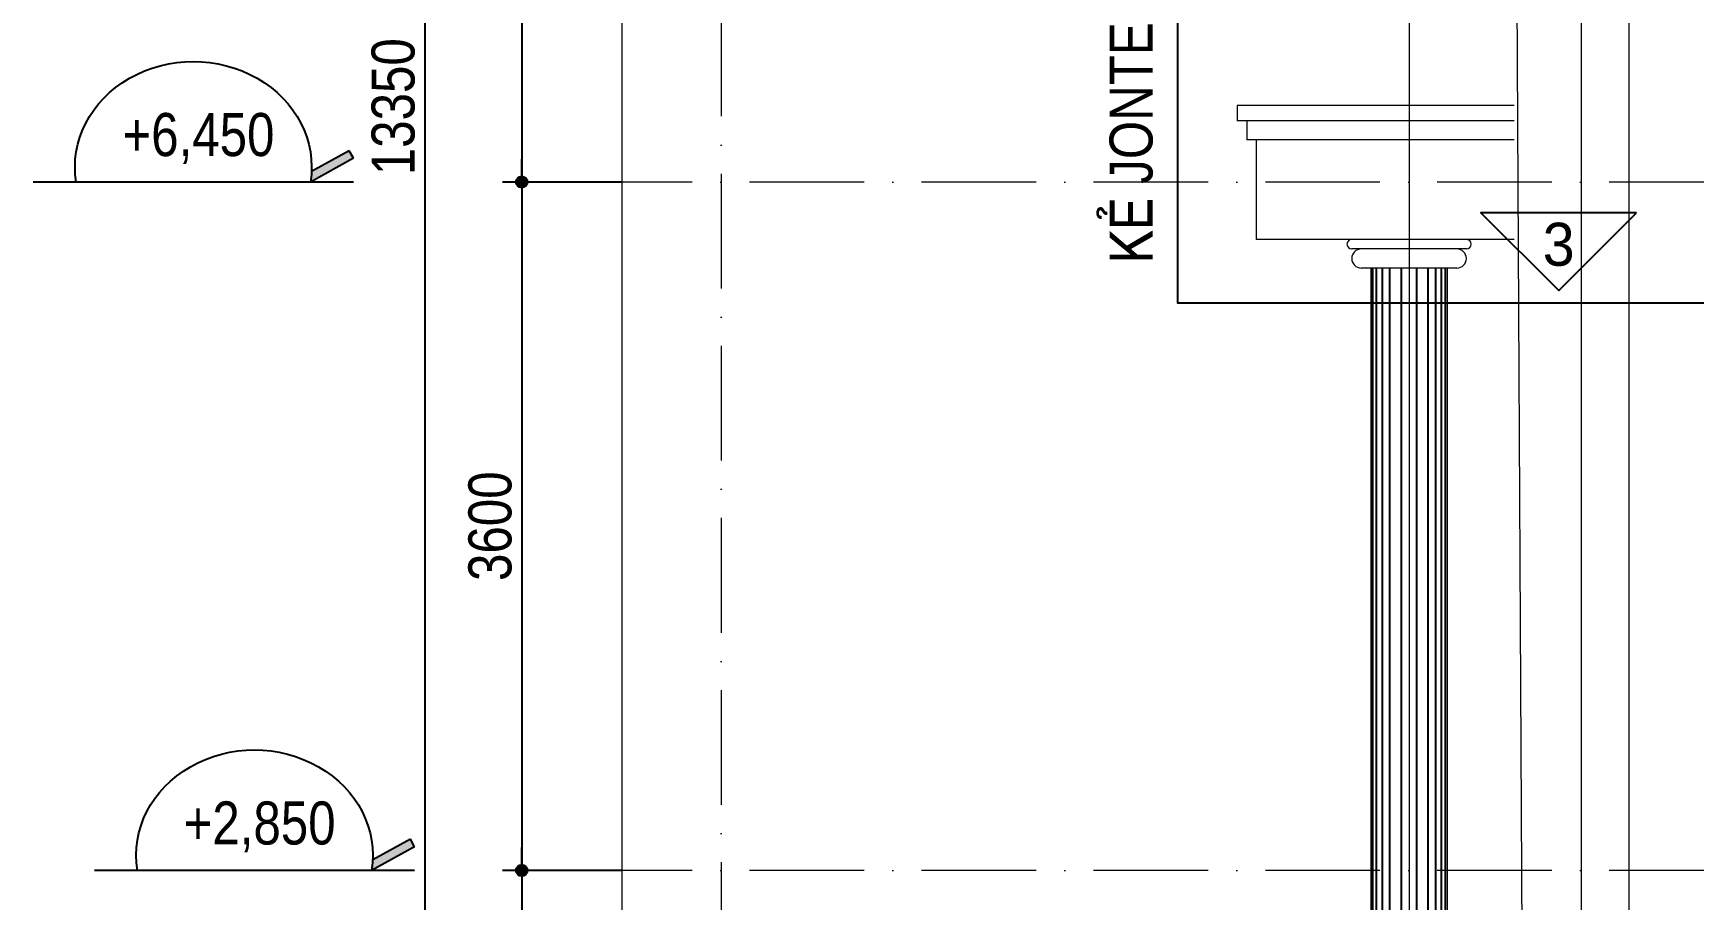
# Model space of a CAD drawing. Header units: millimetres. Extents: x 2593 to 26753, y 1290 to 17825.
# Drawn here: x 2593 to 11284, y 6512 to 11044 of the extents above; entities that cross this region are included whole.
import ezdxf
from ezdxf.enums import TextEntityAlignment as Align

# ---------------------------------------------------------------- set-up
doc = ezdxf.new("R2010")
doc.units = ezdxf.units.MM
doc.linetypes.add('ACAD_ISO10W100', pattern=[18, 12, -3, 0, -3])
for name, color, linetype in [('DIM', 1, 'Continuous'), ('HATCH', 8, 'Continuous'), ('TAGS', 60, 'Continuous'), ('TEXT', 7, 'Continuous')]:
    doc.layers.add(name, color=color, linetype=linetype)
doc.layers.add('NET-THAY', color=2, linetype='Continuous', lineweight=13)
doc.layers.add('TRUC', color=24, linetype='Continuous', lineweight=0)
doc.styles.add('1', font='', dxfattribs={"height": 250})
doc.styles.add('AVO', font='')
doc.styles.add('HEL-CONDENSE', font='')
doc.styles.get("Standard").update_dxf_attribs({"font": 'arial.ttf'})
doc.styles.add('VNI-HELVE-CONDENSEN', font='')
doc.styles.get('1').set_extended_font_data('VNI-Helve-Condense')
doc.styles.get('AVO').set_extended_font_data('VNI-Avo')
doc.styles.get('HEL-CONDENSE').set_extended_font_data('VNI-Helve-Condense')
doc.styles.get('VNI-HELVE-CONDENSEN').set_extended_font_data('VNI-Helve-Condense')
doc.dimstyles.get("Standard").update_dxf_attribs({"dimtxt": 0.18, "dimasz": 0.18, "dimexe": 0.18, "dimexo": 0.0625, "dimgap": 0.09, "dimtad": 0, "dimtih": 1, "dimtoh": 1, "dimdec": 4, "dimzin": 0, "dimdsep": 46, "dimtxsty": 'Standard', "dimcen": 0.09, "dimadec": 0, "dimazin": 0, "dimtfac": 1, "dimtdec": 4, "dimtofl": 0, "dimtmove": 0, "dimatfit": 3, "dimfxl": 1, "dimtolj": 1, "dimtzin": 0, "dimarcsym": 0})

# ---------------------------------------------------------------- blocks, each defined once
blk = doc.blocks.new('D50')
at = {"layer": 'DIM'}
blk.add_hatch(color=256, dxfattribs=at).paths.add_polyline_path([(25, 0, 1), (-25, 0, 1)])
blk.add_line((25, 0), (100, 0), dxfattribs=at)
blk.add_circle((0, 0), 25, dxfattribs=at)
blk = doc.blocks.new('*D85')
at = {"layer": 'DEFPOINTS', "color": 0, "transparency": 16777216}
for p in [(5673.9, 13865.8), (5149.5, 10265.8), (5673.9, 10265.8)]:
    blk.add_point(p, dxfattribs=at)
at = {"layer": 'DIM', "color": 1, "lineweight": -2, "transparency": 16777216}
for p, q in [((5673.9, 13865.8), (5049.5, 13865.8)), ((5149.5, 13864.6), (5149.5, 10267)), ((5673.9, 10265.8), (5049.5, 10265.8))]:
    blk.add_line(p, q, dxfattribs=at)
at = {"layer": 'DIM', "color": 1, "lineweight": -2, "transparency": 16777216, "xscale": 1.199999999999999, "yscale": 1.199999999999999, "zscale": 1.199999999999999}
for p, rotation in [((5149.5, 13865.8), 90), ((5149.5, 10265.8), 270)]:
    blk.add_blockref('D50', p, dxfattribs=dict(at, rotation=rotation))
at = {"layer": 'DIM', "color": 7, "transparency": 16777216, "insert": (4984.6, 12065.8), "char_height": 225, "attachment_point": 5, "rotation": 90, "style": 'HEL-CONDENSE'}
blk.add_mtext('\\A1;3600', dxfattribs=at)
blk = doc.blocks.new('*D86')
at = {"layer": 'DEFPOINTS', "color": 0, "transparency": 16777216}
for p in [(5673.9, 10265.8), (5149.5, 6665.8), (5673.9, 6665.8)]:
    blk.add_point(p, dxfattribs=at)
at = {"layer": 'DIM', "color": 1, "lineweight": -2, "transparency": 16777216}
for p, q in [((5673.9, 10265.8), (5049.5, 10265.8)), ((5149.5, 10264.6), (5149.5, 6667)), ((5673.9, 6665.8), (5049.5, 6665.8))]:
    blk.add_line(p, q, dxfattribs=at)
at = {"layer": 'DIM', "color": 1, "lineweight": -2, "transparency": 16777216, "xscale": 1.199999999999999, "yscale": 1.199999999999999, "zscale": 1.199999999999999}
for p, rotation in [((5149.5, 10265.8), 90), ((5149.5, 6665.8), 270)]:
    blk.add_blockref('D50', p, dxfattribs=dict(at, rotation=rotation))
at = {"layer": 'DIM', "color": 7, "transparency": 16777216, "insert": (4984.6, 8465.8), "char_height": 225, "attachment_point": 5, "rotation": 90, "style": 'HEL-CONDENSE'}
blk.add_mtext('\\A1;3600', dxfattribs=at)
blk = doc.blocks.new('*D87')
at = {"layer": 'DEFPOINTS', "color": 0, "transparency": 16777216}
for p in [(5673.9, 6665.8), (5149.5, 3965.8), (5673.9, 3965.8)]:
    blk.add_point(p, dxfattribs=at)
at = {"layer": 'DIM', "color": 1, "lineweight": -2, "transparency": 16777216}
for p, q in [((5673.9, 6665.8), (5049.5, 6665.8)), ((5149.5, 6664.6), (5149.5, 3967)), ((5673.9, 3965.8), (5049.5, 3965.8))]:
    blk.add_line(p, q, dxfattribs=at)
at = {"layer": 'DIM', "color": 1, "lineweight": -2, "transparency": 16777216, "xscale": 1.199999999999999, "yscale": 1.199999999999999, "zscale": 1.199999999999999}
for p, rotation in [((5149.5, 6665.8), 90), ((5149.5, 3965.8), 270)]:
    blk.add_blockref('D50', p, dxfattribs=dict(at, rotation=rotation))
at = {"layer": 'DIM', "color": 7, "transparency": 16777216, "insert": (4984.6, 5315.8), "char_height": 225, "attachment_point": 5, "rotation": 90, "style": 'HEL-CONDENSE'}
blk.add_mtext('\\A1;2700', dxfattribs=at)
blk = doc.blocks.new('*D89')
at = {"layer": 'DEFPOINTS', "color": 0, "transparency": 16777216}
for p in [(5049.5, 17165.8), (4642.5, 3815.8), (5049.5, 3815.8)]:
    blk.add_point(p, dxfattribs=at)
at = {"layer": 'DIM', "color": 1, "lineweight": -2, "transparency": 16777216}
for p, q in [((5049.5, 17165.8), (4542.5, 17165.8)), ((4642.5, 17164.6), (4642.5, 3817)), ((5049.5, 3815.8), (4542.5, 3815.8))]:
    blk.add_line(p, q, dxfattribs=at)
at = {"layer": 'DIM', "color": 1, "lineweight": -2, "transparency": 16777216, "xscale": 1.199999999999999, "yscale": 1.199999999999999, "zscale": 1.199999999999999}
for p, rotation in [((4642.5, 17165.8), 90), ((4642.5, 3815.8), 270)]:
    blk.add_blockref('D50', p, dxfattribs=dict(at, rotation=rotation))
at = {"layer": 'DIM', "color": 7, "transparency": 16777216, "insert": (4477.6, 10659.6), "char_height": 225, "attachment_point": 5, "rotation": 90, "style": 'HEL-CONDENSE'}
blk.add_mtext('\\A1;13350', dxfattribs=at)
blk = doc.blocks.new('CAODO')
at = {"layer": 'TAGS', "linetype": 'Continuous'}
h = blk.add_hatch(color=256, dxfattribs=at)
edge = h.paths.add_edge_path()
edge.add_line((-906.9, 181.5), (-931, 137.7))
edge.add_line((-931, 137.7), (-681, 0))
edge.add_ellipse((0, 87.1), major_axis=(688, 0), ratio=0.890858, start_angle=182.47792, end_angle=188.16658, ccw=False)
edge.add_line((-687.4, 60.6), (-906.9, 181.5))
for p, q in [((-931, 137.7), (-906.9, 181.5)), ((-931, 137.7), (-681, 0)), ((-906.9, 181.5), (-687.4, 60.6)), ((-931, 0), (931, 0))]:
    blk.add_line(p, q, dxfattribs=at)
blk.add_ellipse((0, 87.1), major_axis=(688, 0), ratio=0.890858, start_param=-0.142534, end_param=3.284126, dxfattribs=at)
at = {"layer": 'TAGS', "linetype": 'Continuous', "style": 'VNI-HELVE-CONDENSEN'}
blk.add_attdef('0.000', text='', height=250, dxfattribs=at).set_placement((0.2, 232.3), align=Align.MIDDLE_CENTER)
blk = doc.blocks.new('TUONG-NAM')
at = {"layer": 'TAGS'}
blk.add_lwpolyline([(-452.5, -452.5), (452.5, -452.5), (0, 0)], close=True, dxfattribs=at)
at = {"layer": 'TAGS', "linetype": 'Continuous', "style": 'AVO'}
blk.add_attdef('KH-TUONG', text='', height=250, dxfattribs=at).set_placement((0.5, -269.3), align=Align.MIDDLE_CENTER)

msp = doc.modelspace()

# ---------------------------------------------------------------- linework, layer by layer
at = {"layer": 'HATCH'}
for p, q in [((9603.676, 4565.784), (9603.676, 9815.784)), ((9623.676, 4565.784), (9623.676, 9815.784)), ((9653.676, 4565.784), (9653.676, 9815.784)), ((9693.676, 4565.784), (9693.676, 9815.784)), ((9753.676, 4565.784), (9753.676, 9815.784)), ((9833.676, 4565.784), (9833.676, 9815.784)), ((9893.676, 4565.784), (9893.676, 9815.784)), ((9933.676, 4565.784), (9933.676, 9815.784)), ((9963.676, 4565.784), (9963.676, 9815.784)), ((9983.676, 4565.784), (9983.676, 9815.784))]:
    msp.add_line(p, q, dxfattribs=at)
at = {"layer": 'NET-THAY'}
for p, q in [((10343.676, 13865.784), (10393.676, 4565.784)), ((10343.676, 13865.784), (10393.676, 4565.784)), ((10943.676, 13865.784), (10943.676, 4565.784)), ((8893.676, 10665.784), (8893.676, 10585.784)), ((8943.676, 10585.784), (8943.676, 10485.784)), ((8993.676, 10485.784), (8993.676, 9965.784)), ((9593.676, 9815.784), (9593.676, 4565.784)), ((9593.676, 9815.784), (9593.676, 4565.784)), ((9993.676, 9815.784), (9993.676, 4565.784)), ((9993.676, 9815.784), (9993.676, 4565.784))]:
    msp.add_line(p, q, dxfattribs=at)
for points in [[(10343.676, 10665.784), (8893.676, 10665.784)], [(10343.676, 10585.784), (8893.676, 10585.784)], [(10343.676, 10485.784), (8943.676, 10485.784)], [(10343.676, 9965.784), (8993.676, 9965.784)], [(10093.676, 9915.784), (9493.676, 9915.784)], [(10043.676, 9815.784), (9543.676, 9815.784)]]:
    msp.add_lwpolyline(points, dxfattribs=at)
for centre, radius, start, end in [((9493.676, 9940.784), 25, 90, 270), ((9543.676, 9865.784), 50, 90, 270), ((10043.676, 9865.784), 50, 270, 90), ((10093.676, 9940.784), 25, 270, 90)]:
    msp.add_arc(centre, radius, start, end, dxfattribs=at)
at = {"layer": 'TEXT'}
msp.add_line((8580.746, 9633.215), (11493.676, 9633.215), dxfattribs=at)
msp.add_lwpolyline([(8580.746, 13865.784), (8580.746, 9633.215), (8580.746, 9633.215)], dxfattribs=at)
at = {"layer": 'TRUC', "linetype": 'ACAD_ISO10W100', "ltscale": 50}
for p, q in [((6193.676, 17509.965), (6193.676, 3252.907)), ((26743.275, 10265.784), (5673.932, 10265.784)), ((26743.275, 6665.784), (5673.932, 6665.784))]:
    msp.add_line(p, q, dxfattribs=at)
at = {"layer": 'TRUC', "linetype": 'ACAD_ISO10W100', "ltscale": 0.2}
msp.add_lwpolyline([(26743.275, 17509.965), (5673.932, 17509.965), (5673.932, 3252.907), (26743.275, 3252.907)], close=True, dxfattribs=at)
for points in [[(9793.676, 17509.965), (9793.676, 3252.907)], [(10693.676, 17509.965), (10693.676, 3252.907)]]:
    msp.add_lwpolyline(points, dxfattribs=at)

# ---------------------------------------------------------------- block references
at = {"layer": 'TAGS', "linetype": 'Continuous'}
ref = msp.add_blockref('CAODO', (3430.764, 10265.784), dxfattribs=dict(at, xscale=-0.9000000001396984, yscale=0.9000000001396984, zscale=0.9))
ref.add_attrib('0.000', '+6,450', dxfattribs={"color": 7, "linetype": 'Continuous', "height": 225, "style": 'VNI-HELVE-CONDENSEN'}).set_placement((3457.597, 10513.882), align=Align.MIDDLE_CENTER)
ref = msp.add_blockref('TUONG-NAM', (10577.012, 9697.877), dxfattribs=dict(at, xscale=0.8999999999068677, yscale=0.9000000000232831, zscale=0.9, rotation=180))
ref.add_attrib('KH-TUONG', '3', dxfattribs={"color": 7, "linetype": 'Continuous', "height": 225, "style": 'AVO'}).set_placement((10576.567, 9940.231), align=Align.MIDDLE_CENTER)
ref = msp.add_blockref('CAODO', (3750.764, 6665.784), dxfattribs=dict(at, xscale=-0.9000000001396984, yscale=0.9000000001396984, zscale=0.9))
ref.add_attrib('0.000', '+2,850', dxfattribs={"color": 7, "linetype": 'Continuous', "height": 225, "style": 'VNI-HELVE-CONDENSEN'}).set_placement((3777.597, 6913.882), align=Align.MIDDLE_CENTER)

# ---------------------------------------------------------------- texts
at = {"layer": 'TEXT', "insert": (8226.074, 11730.4), "char_height": 225, "attachment_point": 2, "rotation": 90, "style": '1'}
msp.add_mtext(' KEÛ JONTE SAÂU 10 ROÄNG 60mm', dxfattribs=at)

# ---------------------------------------------------------------- dimensions: what is measured, and where the dimension line sits
at = {"layer": 'DIM'}
dim = msp.add_linear_dim(base=(4642.489, 3815.784), p1=(5049.455, 17165.784), p2=(5049.455, 3815.784), angle=90, dimstyle='Standard', override={"dimtxt": 225, "dimasz": 1.2, "dimexe": 100, "dimexo": 0, "dimgap": 50, "dimtad": 1, "dimtih": 0, "dimtoh": 0, "dimdec": 2, "dimzin": 13, "dimtxsty": 'HEL-CONDENSE', "dimblk": 'D50', "dimcen": 0, "dimclrd": 1, "dimclre": 1, "dimclrt": 7, "dimtdec": 2, "dimtofl": 1, "dimldrblk": 'D50', "dimtzin": 13}, dxfattribs=at)
dim.commit()
dim.dimension.update_dxf_attribs({"geometry": '*D89', "text_midpoint": (4642.489, 10659.636), "dimtype": 160})
for base, p1, p2, picture, middle in [((5149.455, 10265.784), (5673.932, 13865.784), (5673.932, 10265.784), '*D85', (4984.555, 12065.784)), ((5149.455, 6665.784), (5673.932, 10265.784), (5673.932, 6665.784), '*D86', (4984.555, 8465.784)), ((5149.455, 3965.784), (5673.932, 6665.784), (5673.932, 3965.784), '*D87', (4984.555, 5315.784))]:
    dim = msp.add_linear_dim(base=base, p1=p1, p2=p2, angle=90, dimstyle='Standard', override={"dimtxt": 225, "dimasz": 1.2, "dimexe": 100, "dimexo": 0, "dimgap": 50, "dimtad": 1, "dimtih": 0, "dimtoh": 0, "dimdec": 2, "dimzin": 13, "dimtxsty": 'HEL-CONDENSE', "dimblk": 'D50', "dimcen": 0, "dimclrd": 1, "dimclre": 1, "dimclrt": 7, "dimtdec": 2, "dimtofl": 1, "dimtmove": 1, "dimldrblk": 'D50', "dimtzin": 13}, dxfattribs=at)
    dim.commit()
    dim.dimension.update_dxf_attribs({"geometry": picture, "text_midpoint": middle})

doc.saveas('drawing.dxf')
